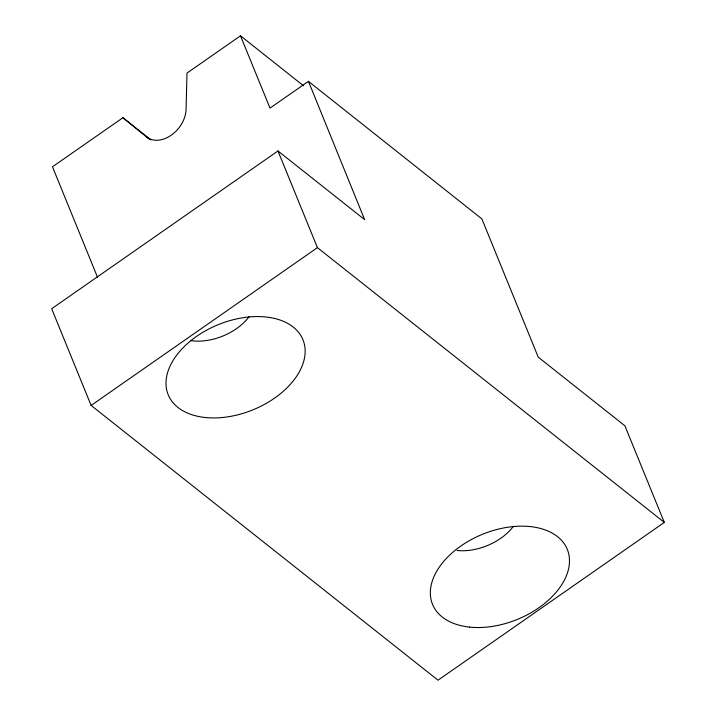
<?xml version="1.0" encoding="UTF-8"?>
<svg xmlns="http://www.w3.org/2000/svg" width="716" height="716" viewBox="0 0 716 716"><rect width="100%" height="100%" fill="white"/><g stroke="black" fill="none" stroke-linecap="round" stroke-linejoin="round"><path stroke-width="1.07" d="M303.557 85.813L240.495 35.8L187.001 73.077L186.079 109.521A26.948 19.672 -51.6 0 1 171.231 135.217A26.948 19.672 -51.6 0 1 146.637 137.024L122.946 117.719L52.474 166.792L97.528 277.253M308.453 81.356L364.632 219.624L277.969 150.969L51.677 308.73L91.12 405.435L438.013 680.2L664.323 522.412L624.889 425.787L538.253 357.159L481.868 218.899L308.453 81.356L270.004 108.107L240.495 35.8M91.12 405.435L317.43 247.647L664.323 522.412M122.946 117.719L150.969 139.951M146.637 137.024L149.259 139.11M277.969 150.969L317.43 247.647M249.087 316.705A45.815 28.953 -22.2 0 1 190.492 340.574M513.417 526.305A45.815 28.953 -22.2 0 1 457.068 550.47M469.481 627.1A72.772 45.994 -22.2 0 0 569.318 557.487A72.772 45.994 -22.2 0 0 460.934 545.959A72.772 45.994 -22.2 0 0 469.481 627.1M205.152 417.5A72.772 45.994 -22.2 0 0 304.98 347.887A72.772 45.994 -22.2 0 0 196.605 336.359A72.772 45.994 -22.2 0 0 205.152 417.5"/></g></svg>
